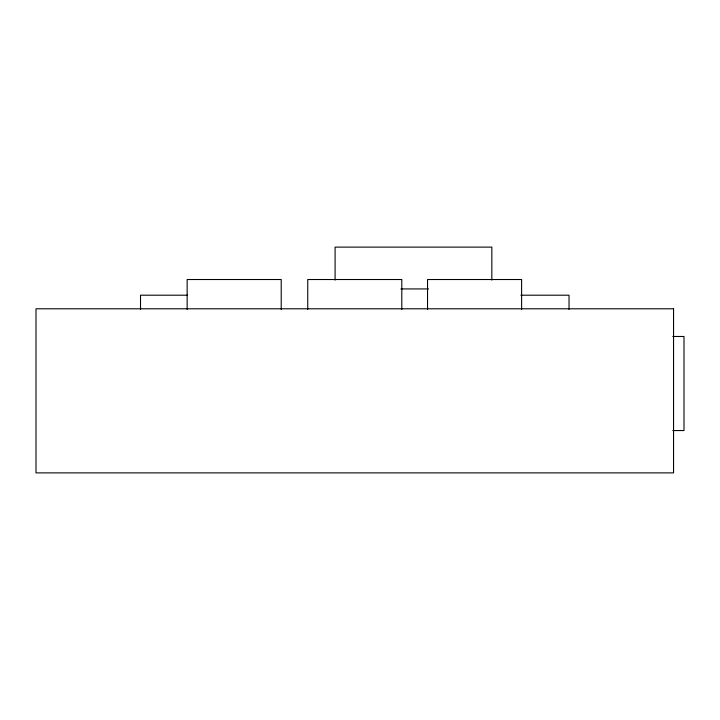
<?xml version="1.0" encoding="UTF-8"?>
<svg xmlns="http://www.w3.org/2000/svg" width="720" height="720" viewBox="0 0 720 720"><rect width="100%" height="100%" fill="white"/><g stroke="black" fill="none" stroke-linecap="round" stroke-linejoin="round"><path stroke-width="1.08" d="M400.914 288.927L428.499 288.927M187.551 295.2L140.517 295.2L140.517 309.501M520.884 295.2L569.034 295.2L569.034 309.501M672.804 336.483L684 336.483L684 430.551L672.804 430.551M521.604 309.456L521.604 279.522L427.536 279.522L427.536 309.456M491.832 280.125L491.832 247.122L335.088 247.122L335.088 280.125M401.805 309.456L401.805 279.522L307.746 279.522L307.746 309.456M281.214 309.456L281.214 279.522L187.146 279.522L187.146 309.456M673.551 308.79L36 308.79L36 472.878L673.551 472.878L673.551 308.79"/></g></svg>
